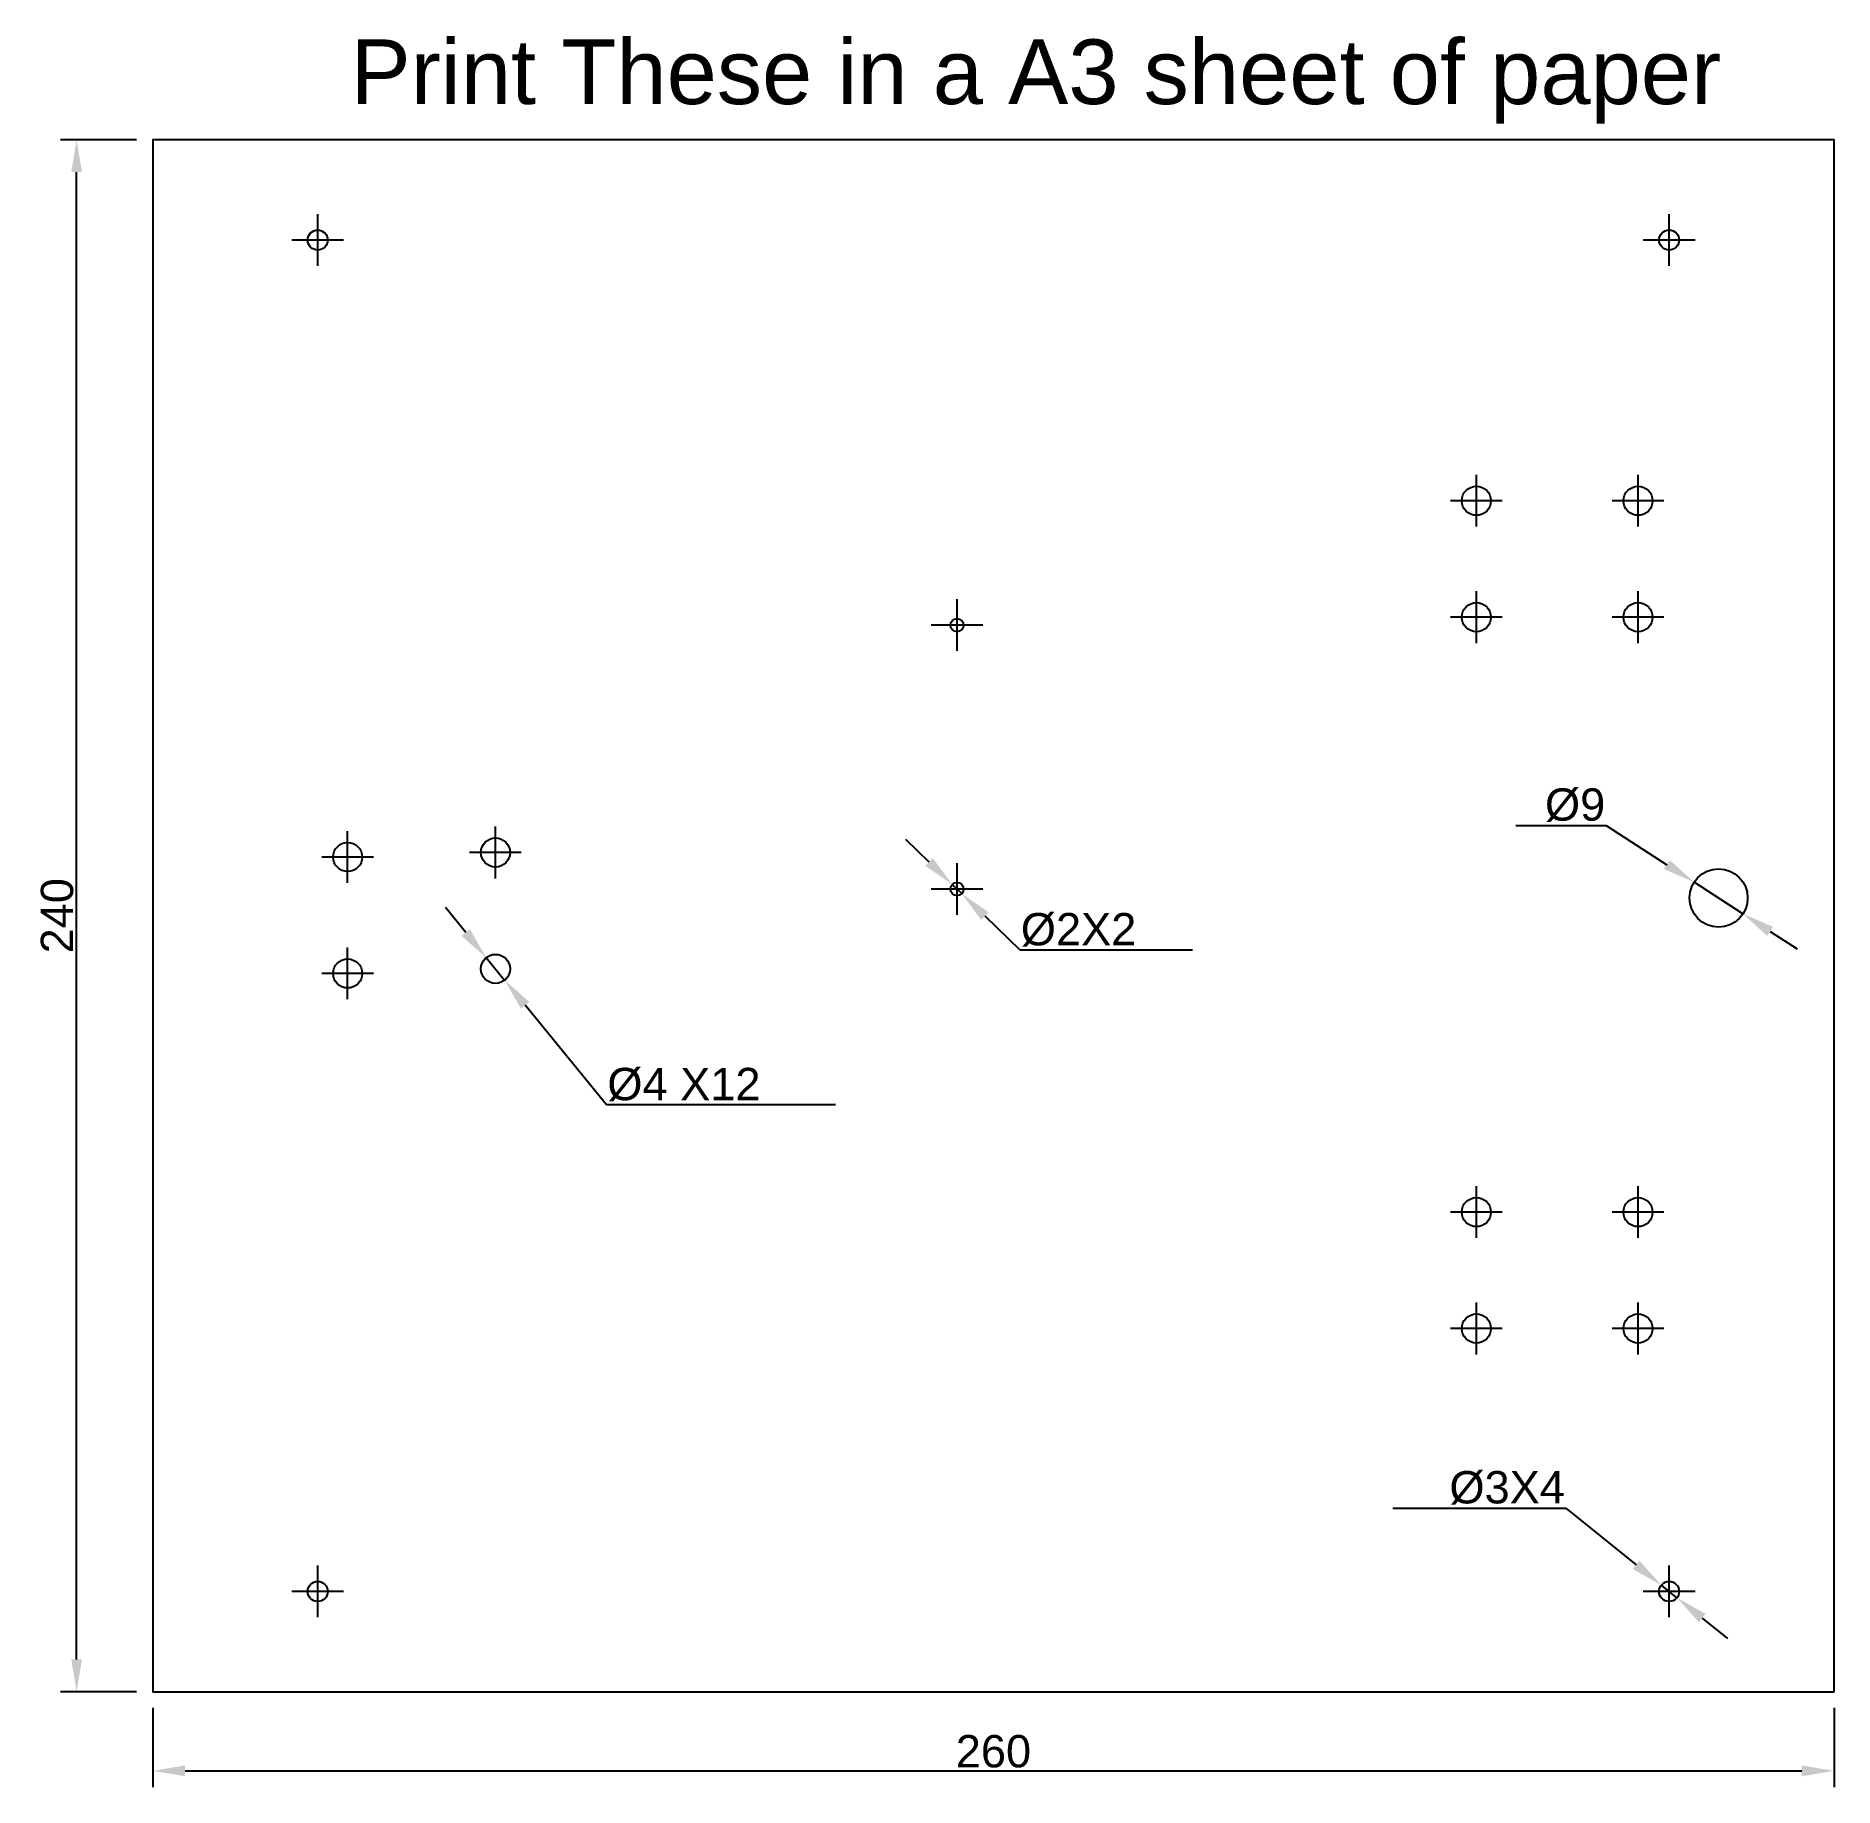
# Model space of a CAD drawing. Header units: millimetres. Extents: x -148 to 130, y -135 to 136.
import ezdxf

# ---------------------------------------------------------------- set-up
doc = ezdxf.new("R2010")
doc.units = ezdxf.units.MM
doc.header["$MEASUREMENT"] = 0
for name, color, linetype in [('Default', 7, 'Continuous'), ('holes for build plate', 150, 'Continuous'), ('suporte_GT2 belt', 3, 'Continuous'), ('Suportes_igus', 1, 'Continuous')]:
    doc.layers.add(name, color=color, linetype=linetype)
doc.styles.add('Arial', font='')
doc.styles.get('Arial').set_extended_font_data('Arial')
doc.dimstyles.new('Dimension Style 01', dxfattribs={"dimscale": 5, "dimtxt": 1, "dimasz": 1, "dimexe": 0.5, "dimexo": 0.5, "dimgap": 0.09, "dimtad": 1, "dimtoh": 1, "dimdec": 0, "dimzin": 1, "dimdsep": 46, "dimtxsty": 'Arial', "dimcen": 0.5, "dimadec": 0, "dimazin": 0, "dimtfac": 1, "dimtdec": 4, "dimtix": 1, "dimtmove": 0, "dimatfit": 3, "dimfxl": 1, "dimtolj": 1, "dimtzin": 1, "dimarcsym": 0})

# ---------------------------------------------------------------- blocks, each defined once
blk = doc.blocks.new('*D1')
at = {"layer": 'Defpoints', "color": 0}
for p in [(103.3, -103.53), (105.71, -105.47)]:
    blk.add_point(p, dxfattribs=at)
at = {"layer": 'holes for build plate', "color": 0, "lineweight": -2}
for p, q in [((61.77, -91.62), (88.51, -91.62)), ((88.51, -91.62), (99.4, -100.39)), ((105.71, -105.47), (103.3, -103.53)), ((109.6, -108.61), (113.5, -111.75))]:
    blk.add_line(p, q, dxfattribs=at)
at = {"layer": 'holes for build plate', "color": 0}
for points in [[(98.88, -101.04), (99.92, -99.75), (103.3, -103.53)], [(110.13, -107.96), (109.08, -109.26), (105.71, -105.47)]]:
    blk.add_solid(points, dxfattribs=at)
at = {"layer": 'holes for build plate', "color": 0, "insert": (79.45, -88.48), "char_height": 5, "attachment_point": 5, "style": 'Arial'}
blk.add_mtext('\\A1;%%c3X4', dxfattribs=at)
blk = doc.blocks.new('*D2')
at = {"layer": 'Defpoints', "color": 0}
for p in [(-6.36, 4.84), (-4.9, 3.42)]:
    blk.add_point(p, dxfattribs=at)
at = {"layer": 'suporte_GT2 belt', "color": 0, "lineweight": -2}
for p, q in [((-9.95, 8.31), (-13.54, 11.79)), ((-6.36, 4.84), (-4.9, 3.42)), ((4.12, -5.31), (-1.3, -0.06)), ((30.81, -5.31), (4.12, -5.31))]:
    blk.add_line(p, q, dxfattribs=at)
at = {"layer": 'suporte_GT2 belt', "color": 0}
for points in [[(-10.53, 7.72), (-9.37, 8.91), (-6.36, 4.84)], [(-0.73, 0.54), (-1.88, -0.66), (-4.9, 3.42)]]:
    blk.add_solid(points, dxfattribs=at)
at = {"layer": 'suporte_GT2 belt', "color": 0, "insert": (13.17, -2.17), "char_height": 5, "attachment_point": 5, "style": 'Arial'}
blk.add_mtext('\\A1;%%c2X2', dxfattribs=at)
blk = doc.blocks.new('*D3')
at = {"layer": 'Default', "color": 0, "lineweight": -2}
for p, q in [((80.79, 13.97), (94.78, 13.97)), ((94.78, 13.97), (104.16, 7.9)), ((115.92, 0.31), (108.36, 5.19)), ((120.12, -2.41), (124.32, -5.12))]:
    blk.add_line(p, q, dxfattribs=at)
at = {"layer": 'Default', "color": 0}
for points in [[(103.71, 7.2), (104.61, 8.6), (108.36, 5.19)], [(120.57, -1.71), (119.66, -3.11), (115.92, 0.31)]]:
    blk.add_solid(points, dxfattribs=at)
at = {"layer": 'Defpoints', "color": 0}
for p in [(108.36, 5.19), (115.92, 0.31)]:
    blk.add_point(p, dxfattribs=at)
at = {"layer": 'Default', "color": 0, "insert": (89.96, 17.11), "char_height": 5, "attachment_point": 5, "style": 'Arial'}
blk.add_mtext('\\A1;%%c9', dxfattribs=at)
blk = doc.blocks.new('*D4')
at = {"layer": 'Default', "color": 0, "lineweight": -2}
for p, q in [((-132.5, 120.01), (-144.29, 120.01)), ((-141.79, -115.01), (-141.79, 115.01)), ((-132.5, -120.01), (-144.29, -120.01))]:
    blk.add_line(p, q, dxfattribs=at)
at = {"layer": 'Default', "color": 0}
for points in [[(-140.96, 115.01), (-142.62, 115.01), (-141.79, 120.01)], [(-142.62, -115.01), (-140.96, -115.01), (-141.79, -120.01)]]:
    blk.add_solid(points, dxfattribs=at)
at = {"layer": 'Defpoints', "color": 0}
for p in [(-141.79, 120.01), (-130, 120.01), (-130, -120.01)]:
    blk.add_point(p, dxfattribs=at)
at = {"layer": 'Default', "color": 0, "insert": (-144.79, 0), "char_height": 5, "attachment_point": 5, "rotation": 90, "style": 'Arial'}
blk.add_mtext('\\A1;240', dxfattribs=at)
blk = doc.blocks.new('*D5')
at = {"layer": 'Default', "color": 0, "lineweight": -2}
for p, q in [((-130, -122.51), (-130, -134.75)), ((130, -122.51), (130, -134.75)), ((-125, -132.25), (125, -132.25))]:
    blk.add_line(p, q, dxfattribs=at)
at = {"layer": 'Default', "color": 0}
for points in [[(-125, -131.41), (-125, -133.08), (-130, -132.25)], [(125, -133.08), (125, -131.41), (130, -132.25)]]:
    blk.add_solid(points, dxfattribs=at)
at = {"layer": 'Defpoints', "color": 0}
for p in [(-130, -120.01), (130, -120.01), (130, -132.25)]:
    blk.add_point(p, dxfattribs=at)
at = {"layer": 'Default', "color": 0, "insert": (0, -129.24), "char_height": 5, "attachment_point": 5, "style": 'Arial'}
blk.add_mtext('\\A1;260', dxfattribs=at)
blk = doc.blocks.new('*D6')
at = {"layer": 'Defpoints', "color": 0}
for p in [(-78.44, -6.48), (-75.59, -9.96)]:
    blk.add_point(p, dxfattribs=at)
at = {"layer": 'Suportes_igus', "color": 0, "lineweight": -2}
for p, q in [((-81.6, -2.61), (-84.76, 1.26)), ((-78.44, -6.48), (-75.59, -9.96)), ((-59.82, -29.26), (-72.42, -13.84)), ((-24.4, -29.26), (-59.82, -29.26))]:
    blk.add_line(p, q, dxfattribs=at)
at = {"layer": 'Suportes_igus', "color": 0}
for points in [[(-82.25, -3.14), (-80.95, -2.08), (-78.44, -6.48)], [(-71.78, -13.31), (-73.07, -14.36), (-75.59, -9.96)]]:
    blk.add_solid(points, dxfattribs=at)
at = {"layer": 'Suportes_igus', "color": 0, "insert": (-47.86, -26.12), "char_height": 5, "attachment_point": 5, "style": 'Arial'}
blk.add_mtext('\\A1;%%c4 X12 ', dxfattribs=at)

msp = doc.modelspace()

# ---------------------------------------------------------------- linework, layer by layer
at = {"layer": 'Default'}
msp.add_lwpolyline([(130, -120.01), (130, 120.01), (-130, 120.01), (-130, -120.01), (130, -120.01)], dxfattribs=at)
at = {"layer": 'Default', "extrusion": (4.33438e-07, -7.87863e-07, 1)}
msp.add_circle((112.14, 2.75, 0), 4.5, dxfattribs=at)
at = {"layer": 'holes for build plate'}
for p, q in [((-104.5, 100.5), (-104.5, 108.5)), ((-104.5, 100.5), (-104.5, 108.5)), ((104.5, 100.5), (104.5, 108.5)), ((104.5, 100.5), (104.5, 108.5)), ((-100.5, 104.5), (-108.5, 104.5)), ((-100.5, 104.5), (-108.5, 104.5)), ((108.5, 104.5), (100.5, 104.5)), ((108.5, 104.5), (100.5, 104.5)), ((-104.5, -108.5), (-104.5, -100.5)), ((-104.5, -108.5), (-104.5, -100.5)), ((104.5, -108.5), (104.5, -100.5)), ((104.5, -108.5), (104.5, -100.5)), ((-100.5, -104.5), (-108.5, -104.5)), ((-100.5, -104.5), (-108.5, -104.5)), ((108.5, -104.5), (100.5, -104.5)), ((108.5, -104.5), (100.5, -104.5))]:
    msp.add_line(p, q, dxfattribs=at)
for centre in [(-104.5, 104.5), (-104.5, 104.5), (104.5, 104.5), (104.5, 104.5), (-104.5, -104.5), (-104.5, -104.5), (104.5, -104.5), (104.5, -104.5)]:
    msp.add_circle(centre, 1.55, dxfattribs=at)
at = {"layer": 'suporte_GT2 belt'}
for p, q in [((-5.63, 40.95), (-5.63, 48.95)), ((-1.63, 44.95), (-9.63, 44.95)), ((-5.63, 0.13), (-5.63, 8.13)), ((-1.63, 4.13), (-9.63, 4.13))]:
    msp.add_line(p, q, dxfattribs=at)
for centre in [(-5.63, 44.95), (-5.63, 4.13)]:
    msp.add_circle(centre, 1.02, dxfattribs=at)
at = {"layer": 'Suportes_igus'}
for p, q in [((74.69, 60.18), (74.69, 68.18)), ((99.69, 60.18), (99.69, 68.18)), ((78.69, 64.18), (70.69, 64.18)), ((103.69, 64.18), (95.69, 64.18)), ((74.69, 42.18), (74.69, 50.18)), ((99.69, 42.18), (99.69, 50.18)), ((78.69, 46.18), (70.69, 46.18)), ((103.69, 46.18), (95.69, 46.18)), ((-99.87, 5.08), (-99.87, 13.08)), ((-77.01, 5.78), (-77.01, 13.78)), ((-95.87, 9.08), (-103.87, 9.08)), ((-73.01, 9.78), (-81.01, 9.78)), ((-99.87, -12.92), (-99.87, -4.92)), ((-95.87, -8.92), (-103.87, -8.92)), ((74.69, -49.83), (74.69, -41.83)), ((99.69, -49.83), (99.69, -41.83)), ((78.69, -45.83), (70.69, -45.83)), ((103.69, -45.83), (95.69, -45.83)), ((74.69, -67.83), (74.69, -59.83)), ((99.69, -67.83), (99.69, -59.83)), ((78.69, -63.83), (70.69, -63.83)), ((103.69, -63.83), (95.69, -63.83))]:
    msp.add_line(p, q, dxfattribs=at)
for centre in [(74.69, 64.18), (99.69, 64.18), (74.69, 46.18), (99.69, 46.18), (-99.87, 9.08), (-77.01, 9.78), (-99.87, -8.92), (-77.01, -8.22), (74.69, -45.83), (99.69, -45.83), (74.69, -63.83), (99.69, -63.83)]:
    msp.add_circle(centre, 2.25, dxfattribs=at)

# ---------------------------------------------------------------- texts
at = {"layer": 'Default', "insert": (-99.44, 122.51), "char_height": 10, "width": 219.4578, "attachment_point": 7, "line_spacing_factor": 0.963855}
msp.add_mtext('\\fArial;Print These in a A3 sheet of paper ', dxfattribs=at)

# ---------------------------------------------------------------- dimensions: what is measured, and where the dimension line sits
at = {"layer": 'Default'}
dim = msp.add_linear_dim(base=(-141.79, 120.01), p1=(-130, -120.01), p2=(-130, 120.01), angle=90, dimstyle='Dimension Style 01', override={"dimtmove": 1}, dxfattribs=at)
dim.commit()
dim.dimension.update_dxf_attribs({"geometry": '*D4', "text_midpoint": (-144.79, 0)})
dim = msp.add_diameter_dim_2p(p1=(115.92, 0.31, 0), p2=(108.36, 5.19, 0), dimstyle='Dimension Style 01', override={"dimtmove": 1}, dxfattribs=at)
dim.commit()
dim.dimension.update_dxf_attribs({"geometry": '*D3', "text_midpoint": (89.96, 13.97), "dimtype": 163})
dim = msp.add_linear_dim(base=(130, -132.25), p1=(-130, -120.01), p2=(130, -120.01), dimstyle='Dimension Style 01', override={"dimtmove": 1}, dxfattribs=at)
dim.commit()
dim.dimension.update_dxf_attribs({"geometry": '*D5', "text_midpoint": (0, -129.24)})
at = {"layer": 'holes for build plate'}
dim = msp.add_diameter_dim_2p(p1=(105.71, -105.47), p2=(103.3, -103.53), text='<>X4', dimstyle='Dimension Style 01', override={"dimtmove": 1}, dxfattribs=at)
dim.commit()
dim.dimension.update_dxf_attribs({"geometry": '*D1', "text_midpoint": (79.45, -91.62), "dimtype": 163})
at = {"layer": 'suporte_GT2 belt'}
dim = msp.add_diameter_dim_2p(p1=(-6.36, 4.84), p2=(-4.9, 3.42), text='<>X2', dimstyle='Dimension Style 01', override={"dimtmove": 1}, dxfattribs=at)
dim.commit()
dim.dimension.update_dxf_attribs({"geometry": '*D2', "text_midpoint": (13.17, -5.31), "dimtype": 163})
at = {"layer": 'Suportes_igus'}
dim = msp.add_diameter_dim_2p(p1=(-78.44, -6.48), p2=(-75.59, -9.96), text='<> X12 ', dimstyle='Dimension Style 01', override={"dimtmove": 1}, dxfattribs=at)
dim.commit()
dim.dimension.update_dxf_attribs({"geometry": '*D6', "text_midpoint": (-47.86, -29.26), "dimtype": 163})

doc.saveas('drawing.dxf')
